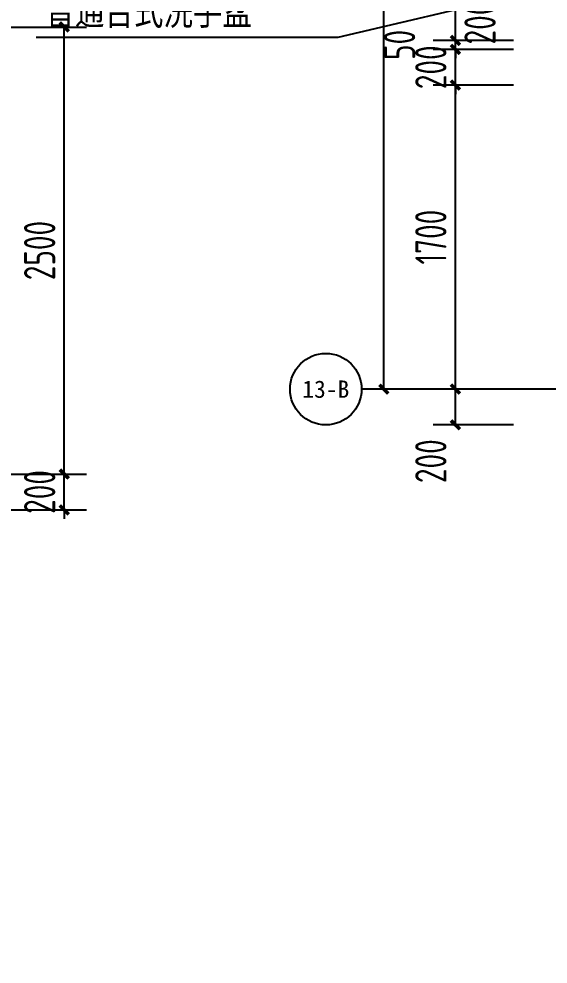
# Model space of a CAD drawing. Extents: x 116425 to 211028, y 11881 to 56060.
# Drawn here: x 179856 to 182815, y 29506 to 34792 of the extents above; entities that cross this region are included whole.
import ezdxf
from ezdxf.enums import TextEntityAlignment as Align
from ezdxf.xclip import XClip

# ---------------------------------------------------------------- set-up
doc = ezdxf.new("R2010")
doc.units = 0
doc.header["$LTSCALE"] = 1000
doc.header["$MEASUREMENT"] = 0
doc.header["$XCLIPFRAME"] = 0
doc.linetypes.add('X-104 13#平面$0$DOTE', pattern=[2.42, 2, -0.2, 0.02, -0.2])
for name, color, linetype in [('01-标注_尺寸', 124, 'Continuous'), ('01-标注_符号', 200, 'Continuous'), ('01-标注_轴线坐标', 132, 'Continuous'), ('02-TEXT_标注', 130, 'Continuous'), ('02-TEXT_轴号', 7, 'Continuous'), ('13#楼幕墙$0$A-TECH_结构', 21, 'Continuous'), ('X-104 13#平面$0$A-TECH_结构', 21, 'Continuous'), ('X-104 13#平面$0$A_AXIS-轴线', 36, 'X-104 13#平面$0$DOTE')]:
    doc.layers.add(name, color=color, linetype=linetype)
doc.layers.add('X-104 13#平面$0$000套内', color=226, linetype='Continuous', lineweight=30, plot=False)
doc.styles.add('_TCH_AXIS', font='STXIHEI_0.TTF', dxfattribs={"width": 0.75})
doc.styles.add('_TCH_DIM', font='ros1.shx', dxfattribs={"bigfont": 'jd.shx'})
doc.styles.add('_TCH_DIM_T3', font='ROS1', dxfattribs={"width": 0.8, "bigfont": 'JD'})
doc.dimstyles.new('_TCH_ARCH&&50', dxfattribs={"dimtxt": 175, "dimasz": 50, "dimexe": 125, "dimexo": 150, "dimgap": 50, "dimtad": 1, "dimdec": 0, "dimzin": 0, "dimdsep": 46, "dimtxsty": '_TCH_DIM_T3', "dimblk": 'ARCHTICK', "dimcen": 0.09, "dimclrt": 7, "dimazin": 2, "dimtfac": 1, "dimtdec": 0, "dimtix": 1, "dimtmove": 2, "dimatfit": 3, "dimfxl": 0, "dimtolj": 1, "dimtzin": 0, "dimarcsym": 0})

# ---------------------------------------------------------------- blocks, each defined once
blk = doc.blocks.new('X-104 13#平面$0$轴网')
at = {"layer": 'X-104 13#平面$0$A_AXIS-轴线', "linetype": 'X-104 13#平面$0$DOTE'}
blk.add_line((60408.4, 9000), (-2925, 9000), dxfattribs=at)
blk = doc.blocks.new('13#楼幕墙')
at = {"layer": '13#楼幕墙$0$A-TECH_结构'}
blk.add_lwpolyline([(4402.3, 77600), (-600, 77600), (-600, 60000), (21800, 60000), (21800, 61600), (58100, 61600), (58100, 81220), (53261.3, 85280.2), (38100, 76526.8), (38100, 72300), (12409.7, 72300), (4402.3, 77600)], dxfattribs=at)
blk = doc.blocks.new('X-104 13#平面')
at = {"layer": 'X-104 13#平面$0$000套内'}
blk.add_lwpolyline([(4100, 77750), (4100, 68700), (-750, 68700), (-750, 59850), (21950, 59850), (21950, 61450), (58250, 61450), (58250, 71300), (48400, 71300), (48400, 73450), (53400, 73450), (53400, 80500), (58250, 80500), (58250, 81290.1), (53289, 85452.6), (37950, 76613.3), (37950, 72450), (12454.9, 72450), (4447.4, 77750)], close=True, dxfattribs=at)
for p in [(0, 62400), (0, 0)]:
    blk.add_blockref('X-104 13#平面$0$轴网', p)
at = {"layer": 'X-104 13#平面$0$A-TECH_结构'}
blk.add_blockref('13#楼幕墙', (0, 0), dxfattribs=at)
blk = doc.blocks.new('_ArchTick')
at = {"color": 0, "linetype": 'ByBlock', "const_width": 0.4}
blk.add_lwpolyline([(-0.5, -0.5), (0.5, 0.5)], dxfattribs=at)
blk = doc.blocks.new('*D553')
at = {"layer": '01-标注_尺寸', "color": 0, "lineweight": -2, "transparency": 16777216}
for p, q in [((182222, 38121.2), (181772, 38121.2)), ((181897, 32721.2), (181897, 38121.2)), ((182222, 32721.2), (181772, 32721.2))]:
    blk.add_line(p, q, dxfattribs=at)
at = {"layer": 'Defpoints', "color": 0, "transparency": 16777216}
for p in [(181897, 38121.2), (182372, 38121.2), (182372, 32721.2)]:
    blk.add_point(p, dxfattribs=at)
at = {"layer": '01-标注_尺寸', "color": 0, "lineweight": -2, "transparency": 16777216, "xscale": 50, "yscale": 50, "zscale": 50}
for p, rotation in [((181897, 38121.2), 90), ((181897, 32721.2), 270)]:
    blk.add_blockref('_ArchTick', p, dxfattribs=dict(at, rotation=rotation))
at = {"layer": '01-标注_尺寸', "color": 7, "transparency": 16777216, "insert": (181759.5, 35421.2), "char_height": 175, "attachment_point": 5, "rotation": 90, "style": '_TCH_DIM_T3'}
blk.add_mtext('\\A1;5400', dxfattribs=at)
blk = doc.blocks.new('*D555')
at = {"layer": '01-标注_尺寸', "color": 0, "lineweight": -2, "transparency": 16777216}
for p, q in [((182622, 32721.2), (182172, 32721.2)), ((182297, 32521.2), (182297, 32721.2)), ((182622, 32521.2), (182172, 32521.2))]:
    blk.add_line(p, q, dxfattribs=at)
at = {"layer": 'Defpoints', "color": 0, "transparency": 16777216}
for p in [(182297, 32721.2), (182772, 32721.2), (182772, 32521.2)]:
    blk.add_point(p, dxfattribs=at)
at = {"layer": '01-标注_尺寸', "color": 0, "lineweight": -2, "transparency": 16777216, "xscale": 50, "yscale": 50, "zscale": 50}
for p, rotation in [((182297, 32721.2), 90), ((182297, 32521.2), 270)]:
    blk.add_blockref('_ArchTick', p, dxfattribs=dict(at, rotation=rotation))
at = {"layer": '01-标注_尺寸', "color": 7, "transparency": 16777216, "insert": (182159.5, 32318.4), "char_height": 175, "attachment_point": 5, "rotation": 90, "style": '_TCH_DIM_T3'}
blk.add_mtext('\\A1;200', dxfattribs=at)
blk = doc.blocks.new('*D556')
at = {"layer": '01-标注_尺寸', "color": 0, "lineweight": -2, "transparency": 16777216}
for p, q in [((182622, 34421.2), (182172, 34421.2)), ((182297, 32721.2), (182297, 34421.2)), ((182622, 32721.2), (182172, 32721.2))]:
    blk.add_line(p, q, dxfattribs=at)
at = {"layer": 'Defpoints', "color": 0, "transparency": 16777216}
for p in [(182297, 34421.2), (182772, 34421.2), (182772, 32721.2)]:
    blk.add_point(p, dxfattribs=at)
at = {"layer": '01-标注_尺寸', "color": 0, "lineweight": -2, "transparency": 16777216, "xscale": 50, "yscale": 50, "zscale": 50}
for p, rotation in [((182297, 34421.2), 90), ((182297, 32721.2), 270)]:
    blk.add_blockref('_ArchTick', p, dxfattribs=dict(at, rotation=rotation))
at = {"layer": '01-标注_尺寸', "color": 7, "transparency": 16777216, "insert": (182159.5, 33571.2), "char_height": 175, "attachment_point": 5, "rotation": 90, "style": '_TCH_DIM_T3'}
blk.add_mtext('\\A1;1700', dxfattribs=at)
blk = doc.blocks.new('*D557')
at = {"layer": '01-标注_尺寸', "color": 0, "lineweight": -2, "transparency": 16777216}
for p, q in [((182622, 34621.2), (182172, 34621.2)), ((182297, 34621.2), (182297, 34671.2)), ((182297, 34421.2), (182297, 34621.2)), ((182622, 34421.2), (182172, 34421.2)), ((182297, 34421.2), (182297, 34371.2))]:
    blk.add_line(p, q, dxfattribs=at)
at = {"layer": 'Defpoints', "color": 0, "transparency": 16777216}
for p in [(182297, 34621.2), (182772, 34621.2), (182772, 34421.2)]:
    blk.add_point(p, dxfattribs=at)
at = {"layer": '01-标注_尺寸', "color": 0, "lineweight": -2, "transparency": 16777216, "xscale": 50, "yscale": 50, "zscale": 50}
for p, rotation in [((182297, 34621.2), 270), ((182297, 34421.2), 90)]:
    blk.add_blockref('_ArchTick', p, dxfattribs=dict(at, rotation=rotation))
at = {"layer": '01-标注_尺寸', "color": 7, "transparency": 16777216, "insert": (182159.5, 34521.2), "char_height": 175, "attachment_point": 5, "rotation": 90, "style": '_TCH_DIM_T3'}
blk.add_mtext('\\A1;200', dxfattribs=at)
blk = doc.blocks.new('*D558')
at = {"layer": '01-标注_尺寸', "color": 0, "lineweight": -2, "transparency": 16777216}
for p, q in [((182297, 34671.2), (182297, 34721.2)), ((182622, 34671.2), (182172, 34671.2)), ((182622, 34621.2), (182172, 34621.2)), ((182297, 34621.2), (182297, 34671.2)), ((182297, 34621.2), (182297, 34571.2))]:
    blk.add_line(p, q, dxfattribs=at)
at = {"layer": 'Defpoints', "color": 0, "transparency": 16777216}
for p in [(182297, 34671.2), (182772, 34671.2), (182772, 34621.2)]:
    blk.add_point(p, dxfattribs=at)
at = {"layer": '01-标注_尺寸', "color": 0, "lineweight": -2, "transparency": 16777216, "xscale": 50, "yscale": 50, "zscale": 50}
for p, rotation in [((182297, 34671.2), 270), ((182297, 34621.2), 90)]:
    blk.add_blockref('_ArchTick', p, dxfattribs=dict(at, rotation=rotation))
at = {"layer": '01-标注_尺寸', "color": 7, "transparency": 16777216, "insert": (181984.5, 34646.2), "char_height": 175, "attachment_point": 5, "rotation": 90, "style": '_TCH_DIM_T3'}
blk.add_mtext('\\A1;50', dxfattribs=at)
blk = doc.blocks.new('*D559')
at = {"layer": '01-标注_尺寸', "color": 0, "lineweight": -2, "transparency": 16777216}
for p, q in [((182622, 34871.2), (182172, 34871.2)), ((182297, 34671.2), (182297, 34871.2)), ((182622, 34671.2), (182172, 34671.2))]:
    blk.add_line(p, q, dxfattribs=at)
at = {"layer": 'Defpoints', "color": 0, "transparency": 16777216}
for p in [(182297, 34871.2), (182772, 34871.2), (182772, 34671.2)]:
    blk.add_point(p, dxfattribs=at)
at = {"layer": '01-标注_尺寸', "color": 0, "lineweight": -2, "transparency": 16777216, "xscale": 50, "yscale": 50, "zscale": 50}
for p, rotation in [((182297, 34871.2), 90), ((182297, 34671.2), 270)]:
    blk.add_blockref('_ArchTick', p, dxfattribs=dict(at, rotation=rotation))
at = {"layer": '01-标注_尺寸', "color": 7, "transparency": 16777216, "insert": (182434.5, 34771.2), "char_height": 175, "attachment_point": 5, "rotation": 90, "style": '_TCH_DIM_T3'}
blk.add_mtext('\\A1;200', dxfattribs=at)
blk = doc.blocks.new('*D667')
at = {"layer": '01-标注_尺寸', "color": 0, "lineweight": -2, "transparency": 16777216}
for p, q in [((180109.6, 32246.3), (180109.6, 32296.3)), ((179755.1, 32246.3), (180234.6, 32246.3)), ((180109.6, 32046.3), (180109.6, 32246.3)), ((179755.1, 32046.3), (180234.6, 32046.3)), ((180109.6, 32046.3), (180109.6, 31996.3))]:
    blk.add_line(p, q, dxfattribs=at)
at = {"layer": 'Defpoints', "color": 0, "transparency": 16777216}
for p in [(179605.1, 32246.3), (180109.6, 32246.3), (179605.1, 32046.3)]:
    blk.add_point(p, dxfattribs=at)
at = {"layer": '01-标注_尺寸', "color": 0, "lineweight": -2, "transparency": 16777216, "xscale": 50, "yscale": 50, "zscale": 50}
for p, rotation in [((180109.6, 32246.3), 270), ((180109.6, 32046.3), 90)]:
    blk.add_blockref('_ArchTick', p, dxfattribs=dict(at, rotation=rotation))
at = {"layer": '01-标注_尺寸', "color": 7, "transparency": 16777216, "insert": (179972.1, 32146.3), "char_height": 175, "attachment_point": 5, "rotation": 90, "style": '_TCH_DIM_T3'}
blk.add_mtext('\\A1;200', dxfattribs=at)
blk = doc.blocks.new('*D668')
at = {"layer": '01-标注_尺寸', "color": 0, "lineweight": -2, "transparency": 16777216}
for p, q in [((179755.1, 34746.3), (180234.6, 34746.3)), ((180109.6, 32246.3), (180109.6, 34746.3)), ((179755.1, 32246.3), (180234.6, 32246.3))]:
    blk.add_line(p, q, dxfattribs=at)
at = {"layer": 'Defpoints', "color": 0, "transparency": 16777216}
for p in [(179605.1, 34746.3), (180109.6, 34746.3), (179605.1, 32246.3)]:
    blk.add_point(p, dxfattribs=at)
at = {"layer": '01-标注_尺寸', "color": 0, "lineweight": -2, "transparency": 16777216, "xscale": 50, "yscale": 50, "zscale": 50}
for p, rotation in [((180109.6, 34746.3), 90), ((180109.6, 32246.3), 270)]:
    blk.add_blockref('_ArchTick', p, dxfattribs=dict(at, rotation=rotation))
at = {"layer": '01-标注_尺寸', "color": 7, "transparency": 16777216, "insert": (179972.1, 33496.3), "char_height": 175, "attachment_point": 5, "rotation": 90, "style": '_TCH_DIM_T3'}
blk.add_mtext('\\A1;2500', dxfattribs=at)

msp = doc.modelspace()

# ---------------------------------------------------------------- linework, layer by layer
at = {"layer": '01-标注_符号'}
for p, q in [((184771.8, 35423.6), (181639.1, 34688.3)), ((181639.1, 34688.3), (179951.6, 34688.3))]:
    msp.add_line(p, q, dxfattribs=at)
at = {"layer": '01-标注_轴线坐标'}
msp.add_line((182722, 32721.2), (181772, 32721.2), dxfattribs=at)
msp.add_circle((181572, 32721.2), 200, dxfattribs=at)

# ---------------------------------------------------------------- block references
ref = msp.add_blockref('X-104 13#平面', (135059.8, 23721.2))
XClip(ref).set_block_clipping_path([(47300.0000000066, 8199.9999999998), (54100.0000000072, 18799.9999999998)])
ref = msp.add_blockref('X-104 13#平面', (144576.5, -38678.8))
XClip(ref).set_block_clipping_path([(47300.0000000066, 70599.9999999998), (54100.0000000072, 81199.9999999998)])

# ---------------------------------------------------------------- texts
at = {"layer": '02-TEXT_标注', "style": '_TCH_DIM'}
msp.add_text('普通台式洗手盆', height=173.64, dxfattribs=at).set_placement((180004.1, 34740.8))
at = {"layer": '02-TEXT_轴号', "style": '_TCH_AXIS', "width": 0.915663}
msp.add_text('13-B', height=96.8, dxfattribs=at).set_placement((181440.6, 32672.8), (181703.4, 32672.8), align=Align.FIT)

# ---------------------------------------------------------------- dimensions: what is measured, and where the dimension line sits
at = {"layer": '01-标注_尺寸'}
for p1, p2, distance, picture, middle in [((182372, 32721.2), (182372, 38121.2), 475, '*D553', (181759.5, 35421.2)), ((179605.1, 32246.3), (179605.1, 34746.3), -504.5, '*D668', (179972.1, 33496.3)), ((182772, 34421.2), (182772, 34621.2), 475, '*D557', (182159.5, 34521.2)), ((182772, 32721.2), (182772, 34421.2), 475, '*D556', (182159.5, 33571.2)), ((179605.1, 32046.3), (179605.1, 32246.3), -504.5, '*D667', (179972.1, 32146.3))]:
    dim = msp.add_aligned_dim(p1=p1, p2=p2, distance=distance, dimstyle='_TCH_ARCH&&50', dxfattribs=at)
    dim.commit()
    dim.dimension.update_dxf_attribs({"geometry": picture, "text_midpoint": middle})
for base, p1, p2, picture, middle in [((182297, 34871.2), (182772, 34671.2), (182772, 34871.2), '*D559', (182434.5, 34771.2)), ((182297, 34671.2), (182772, 34621.2), (182772, 34671.2), '*D558', (181984.5, 34646.2)), ((182297, 32721.2), (182772, 32521.2), (182772, 32721.2), '*D555', (182159.5, 32318.4))]:
    dim = msp.add_linear_dim(base=base, p1=p1, p2=p2, angle=90, dimstyle='_TCH_ARCH&&50', dxfattribs=at)
    dim.commit()
    dim.dimension.update_dxf_attribs({"geometry": picture, "text_midpoint": middle, "dimtype": 161})

doc.saveas('drawing.dxf')
